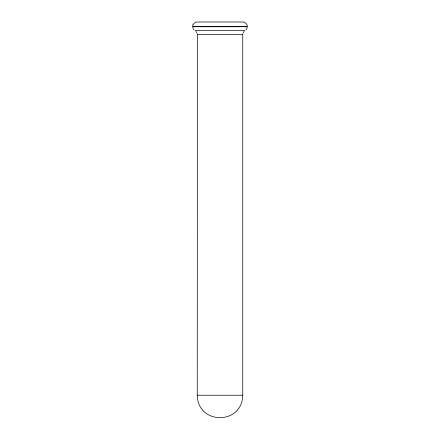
<?xml version="1.0" encoding="UTF-8"?>
<svg xmlns="http://www.w3.org/2000/svg" width="440" height="440" viewBox="0 0 440 440"><rect width="100%" height="100%" fill="white"/><g stroke="black" fill="none" stroke-linecap="round" stroke-linejoin="round"><path stroke-width="0.66" d="M197.423 34.403L197.241 395.241C197.89 425.139 242.11 425.139 242.759 395.241L242.754 34.403M242.907 33.27L244.112 31.246M245.982 29.871L246.708 28.947L247.313 26.736L192.687 26.736L193.292 28.947L194.018 29.871M195.151 30.569L244.937 30.569M197.406 34.403L242.611 34.403M197.241 395.241L242.759 395.241M195.888 31.246L197.093 33.27M192.995 24.761L192.687 26.367L247.313 26.367C247.264 24.03 245.284 22.044 242.941 22L197.06 22L195.448 22.308L193.969 23.282L192.995 24.761"/></g></svg>
